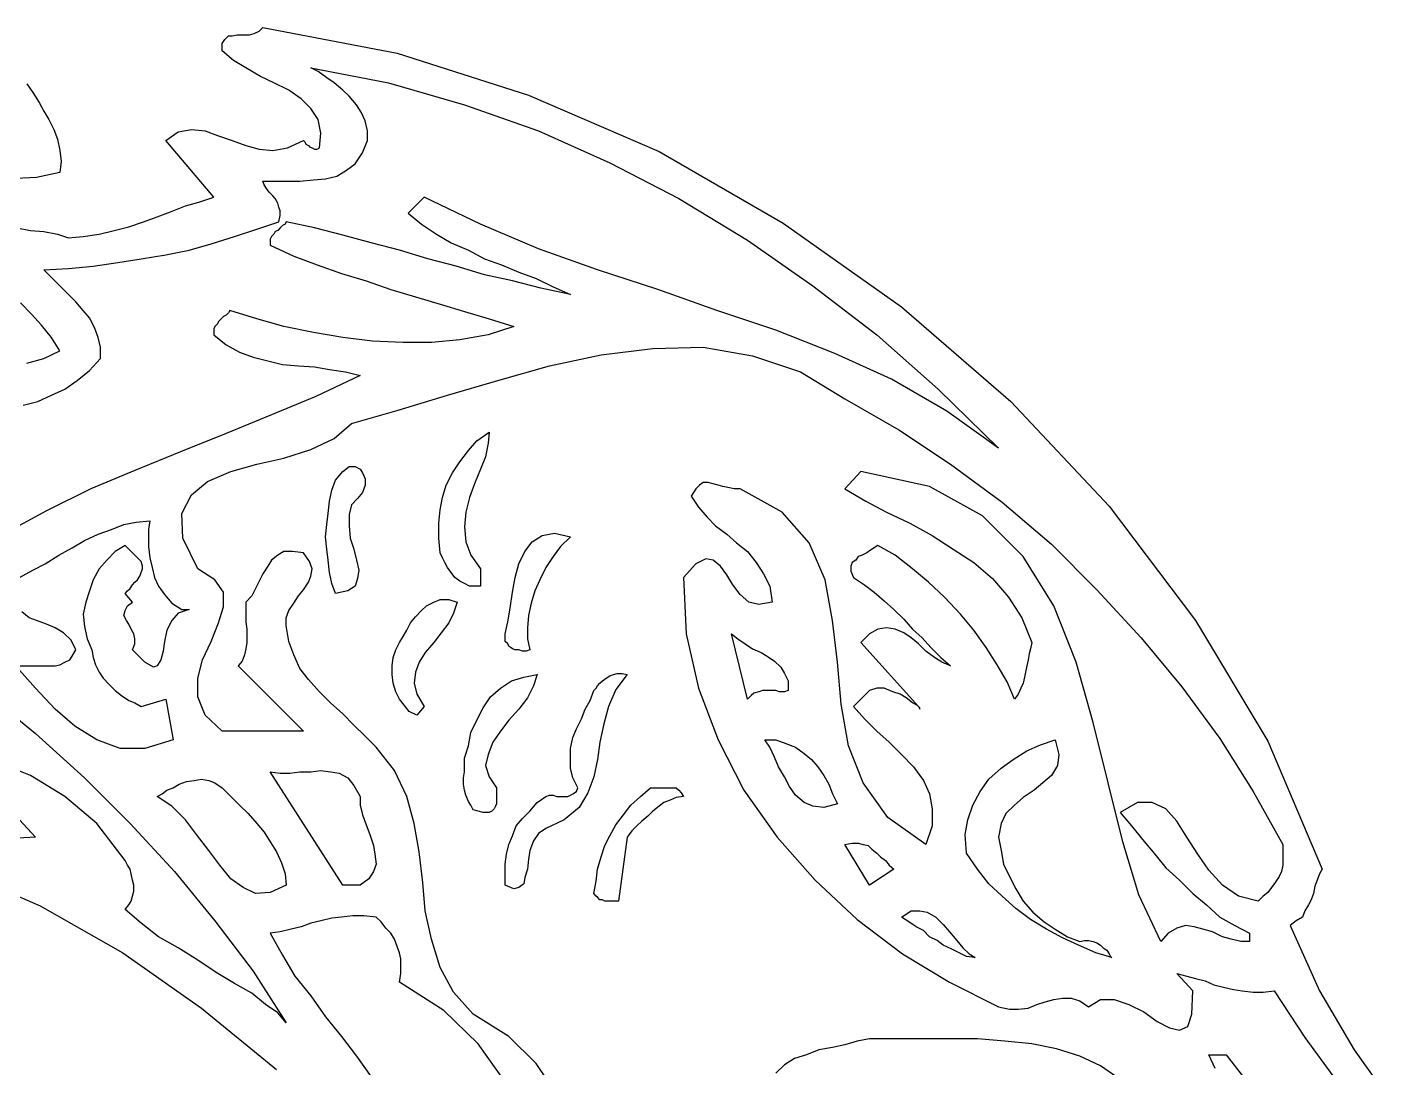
# Model space of a CAD drawing. Extents: x 0.04 to 7.12, y 0.03 to 7.63.
# Drawn here: x 3.526 to 4.637, y 6.141 to 6.986 of the extents above; entities that cross this region are included whole.
import ezdxf

# ---------------------------------------------------------------- set-up
doc = ezdxf.new("R2010")
doc.units = 0
doc.layers.add('1', color=7, linetype='Continuous')

msp = doc.modelspace()

# ---------------------------------------------------------------- linework, layer by layer
for points in [[(3.517, 6.823), (3.528, 6.821), (3.539, 6.82), (3.55, 6.818), (3.559, 6.815), (3.571, 6.816), (3.584, 6.818), (3.596, 6.821), (3.608, 6.824), (3.62, 6.828), (3.631, 6.832), (3.642, 6.836), (3.654, 6.841), (3.665, 6.844), (3.677, 6.848), (3.638, 6.894), (3.648, 6.901), (3.659, 6.903), (3.67, 6.902), (3.68, 6.898), (3.692, 6.894), (3.703, 6.89), (3.714, 6.887), (3.725, 6.886), (3.737, 6.888), (3.75, 6.894), (3.751, 6.893), (3.752, 6.891), (3.754, 6.89), (3.755, 6.889), (3.757, 6.888), (3.759, 6.887), (3.761, 6.887), (3.763, 6.888), (3.764, 6.9), (3.762, 6.911), (3.756, 6.92), (3.748, 6.928), (3.738, 6.935), (3.726, 6.941), (3.715, 6.946), (3.703, 6.953), (3.693, 6.959), (3.684, 6.967), (3.684, 6.973), (3.686, 6.976), (3.689, 6.979), (3.692, 6.979), (3.696, 6.98), (3.701, 6.98), (3.706, 6.98), (3.71, 6.981), (3.714, 6.983), (3.717, 6.986), (3.826, 6.965), (3.933, 6.931), (4.039, 6.885), (4.14, 6.827), (4.236, 6.759), (4.325, 6.682), (4.405, 6.597), (4.475, 6.504), (4.534, 6.406), (4.578, 6.302), (4.576, 6.298), (4.574, 6.293), (4.572, 6.288), (4.571, 6.282), (4.569, 6.277), (4.567, 6.273), (4.564, 6.268), (4.562, 6.263), (4.557, 6.26), (4.552, 6.256), (4.576, 6.203), (4.604, 6.155), (4.637, 6.109)], [(3.525, 6.94), (3.53, 6.933), (3.535, 6.925), (3.539, 6.918), (3.543, 6.911), (3.547, 6.903), (3.55, 6.895), (3.552, 6.886), (3.553, 6.877), (3.552, 6.868), (3.533, 6.864), (3.511, 6.863)], [(3.525, 6.713), (3.539, 6.717), (3.552, 6.723), (3.545, 6.734), (3.537, 6.744), (3.529, 6.753), (3.52, 6.762)], [(3.894, 6.546), (3.894, 6.532), (3.889, 6.532), (3.885, 6.532), (3.881, 6.534), (3.877, 6.536), (3.873, 6.539), (3.87, 6.543), (3.867, 6.547), (3.865, 6.551), (3.863, 6.555), (3.861, 6.559), (3.86, 6.571), (3.86, 6.583), (3.861, 6.594), (3.863, 6.604), (3.866, 6.614), (3.871, 6.624), (3.877, 6.633), (3.884, 6.642), (3.891, 6.65), (3.901, 6.657), (3.9, 6.648), (3.898, 6.637), (3.894, 6.627), (3.889, 6.615), (3.885, 6.604), (3.882, 6.592), (3.881, 6.58), (3.882, 6.568), (3.886, 6.557), (3.894, 6.546)], [(3.789, 6.598), (3.787, 6.59), (3.787, 6.581), (3.788, 6.571), (3.791, 6.562), (3.793, 6.553), (3.795, 6.545), (3.794, 6.538), (3.792, 6.532), (3.786, 6.528), (3.776, 6.526), (3.773, 6.534), (3.771, 6.543), (3.77, 6.553), (3.769, 6.562), (3.768, 6.572), (3.769, 6.582), (3.77, 6.591), (3.771, 6.601), (3.773, 6.61), (3.776, 6.618), (3.782, 6.625), (3.787, 6.629), (3.792, 6.629), (3.796, 6.627), (3.798, 6.624), (3.8, 6.619), (3.8, 6.614), (3.798, 6.608), (3.794, 6.603), (3.789, 6.598)], [(3.967, 6.572), (3.959, 6.564), (3.953, 6.556), (3.947, 6.547), (3.942, 6.537), (3.938, 6.528), (3.935, 6.518), (3.933, 6.508), (3.932, 6.498), (3.932, 6.489), (3.934, 6.48), (3.931, 6.479), (3.928, 6.479), (3.925, 6.48), (3.922, 6.48), (3.92, 6.481), (3.917, 6.483), (3.916, 6.485), (3.914, 6.487), (3.914, 6.49), (3.914, 6.493), (3.916, 6.503), (3.918, 6.514), (3.92, 6.527), (3.922, 6.539), (3.925, 6.55), (3.93, 6.56), (3.936, 6.568), (3.944, 6.573), (3.954, 6.575), (3.967, 6.572)], [(3.875, 6.519), (3.872, 6.51), (3.868, 6.502), (3.862, 6.494), (3.856, 6.486), (3.849, 6.478), (3.844, 6.47), (3.841, 6.462), (3.84, 6.453), (3.842, 6.444), (3.848, 6.434), (3.842, 6.427), (3.836, 6.43), (3.832, 6.435), (3.828, 6.44), (3.825, 6.446), (3.823, 6.453), (3.822, 6.46), (3.822, 6.467), (3.823, 6.474), (3.825, 6.48), (3.828, 6.486), (3.831, 6.491), (3.834, 6.496), (3.837, 6.502), (3.841, 6.507), (3.846, 6.512), (3.85, 6.516), (3.856, 6.519), (3.861, 6.521), (3.868, 6.521), (3.875, 6.519)], [(3.94, 6.46), (3.937, 6.451), (3.932, 6.441), (3.925, 6.432), (3.917, 6.423), (3.91, 6.414), (3.904, 6.405), (3.9, 6.395), (3.898, 6.386), (3.901, 6.377), (3.907, 6.368), (3.907, 6.365), (3.907, 6.362), (3.907, 6.36), (3.907, 6.357), (3.907, 6.355), (3.906, 6.353), (3.905, 6.351), (3.903, 6.349), (3.901, 6.348), (3.896, 6.348), (3.892, 6.349), (3.888, 6.35), (3.886, 6.354), (3.884, 6.357), (3.882, 6.362), (3.881, 6.366), (3.88, 6.371), (3.88, 6.376), (3.881, 6.381), (3.881, 6.392), (3.884, 6.402), (3.886, 6.413), (3.891, 6.423), (3.896, 6.433), (3.902, 6.442), (3.91, 6.449), (3.919, 6.455), (3.929, 6.458), (3.94, 6.46)], [(4.013, 6.46), (4.004, 6.448), (3.998, 6.434), (3.994, 6.42), (3.991, 6.405), (3.989, 6.391), (3.986, 6.377), (3.981, 6.364), (3.974, 6.352), (3.962, 6.342), (3.947, 6.335), (3.941, 6.331), (3.937, 6.325), (3.934, 6.317), (3.933, 6.31), (3.932, 6.302), (3.93, 6.295), (3.929, 6.29), (3.925, 6.287), (3.921, 6.286), (3.914, 6.289), (3.914, 6.298), (3.914, 6.306), (3.915, 6.314), (3.917, 6.322), (3.92, 6.329), (3.923, 6.337), (3.928, 6.343), (3.934, 6.349), (3.94, 6.356), (3.947, 6.361), (3.95, 6.362), (3.953, 6.362), (3.956, 6.361), (3.958, 6.361), (3.962, 6.361), (3.965, 6.361), (3.967, 6.362), (3.969, 6.363), (3.972, 6.365), (3.973, 6.368), (3.969, 6.376), (3.967, 6.384), (3.967, 6.393), (3.967, 6.4), (3.969, 6.409), (3.972, 6.416), (3.976, 6.424), (3.979, 6.432), (3.983, 6.439), (3.986, 6.447), (3.988, 6.449), (3.989, 6.451), (3.991, 6.453), (3.993, 6.455), (3.996, 6.457), (3.999, 6.459), (4.002, 6.46), (4.005, 6.461), (4.009, 6.461), (4.013, 6.46)], [(4.059, 6.361), (4.053, 6.36), (4.048, 6.358), (4.043, 6.356), (4.039, 6.353), (4.034, 6.349), (4.03, 6.345), (4.025, 6.341), (4.021, 6.337), (4.017, 6.333), (4.013, 6.328), (4.006, 6.276), (4.003, 6.276), (4, 6.276), (3.998, 6.276), (3.995, 6.276), (3.993, 6.277), (3.991, 6.277), (3.989, 6.279), (3.988, 6.28), (3.986, 6.282), (3.988, 6.292), (3.989, 6.302), (3.992, 6.312), (3.995, 6.321), (3.999, 6.329), (4.004, 6.338), (4.01, 6.346), (4.016, 6.354), (4.024, 6.361), (4.032, 6.368), (4.035, 6.368), (4.038, 6.368), (4.041, 6.368), (4.044, 6.368), (4.047, 6.368), (4.05, 6.368), (4.053, 6.368), (4.055, 6.366), (4.057, 6.364), (4.059, 6.361)], [(3.914, 6.129), (3.892, 6.16), (3.864, 6.187), (3.828, 6.21), (3.829, 6.217), (3.829, 6.222), (3.829, 6.229), (3.828, 6.234), (3.826, 6.239), (3.824, 6.245), (3.821, 6.25), (3.817, 6.254), (3.813, 6.259), (3.809, 6.263), (3.799, 6.264), (3.79, 6.264), (3.781, 6.263), (3.773, 6.262), (3.764, 6.26), (3.756, 6.258), (3.748, 6.255), (3.74, 6.253), (3.731, 6.251), (3.723, 6.25), (3.733, 6.232), (3.743, 6.215), (3.756, 6.199), (3.768, 6.182), (3.781, 6.166), (3.793, 6.15), (3.805, 6.133)], [(4.491, 6.14), (4.486, 6.151), (4.5, 6.151)], [(4.5, 6.151), (4.527, 6.116)]]:
    msp.add_lwpolyline(points)
at = {"layer": '1'}
for points in [[(3.522, 6.679), (3.534, 6.682), (3.545, 6.687), (3.556, 6.692), (3.566, 6.699), (3.576, 6.707), (3.585, 6.717), (3.585, 6.726), (3.583, 6.734), (3.58, 6.742), (3.576, 6.75), (3.571, 6.756), (3.565, 6.763), (3.558, 6.77), (3.552, 6.776), (3.546, 6.782), (3.539, 6.789), (3.559, 6.79), (3.579, 6.792), (3.599, 6.795), (3.618, 6.798), (3.638, 6.801), (3.657, 6.805), (3.675, 6.81), (3.694, 6.816), (3.712, 6.822), (3.73, 6.828), (3.731, 6.833), (3.731, 6.837), (3.73, 6.84), (3.729, 6.843), (3.727, 6.847), (3.725, 6.849), (3.722, 6.852), (3.72, 6.855), (3.718, 6.858), (3.717, 6.861), (3.726, 6.861), (3.737, 6.861), (3.747, 6.861), (3.758, 6.862), (3.768, 6.863), (3.777, 6.865), (3.785, 6.87), (3.792, 6.875), (3.798, 6.884), (3.802, 6.894), (3.802, 6.902), (3.8, 6.91), (3.797, 6.917), (3.793, 6.923), (3.787, 6.93), (3.782, 6.935), (3.775, 6.941), (3.769, 6.945), (3.762, 6.95), (3.756, 6.953), (3.819, 6.941), (3.881, 6.923), (3.941, 6.902), (3.999, 6.876), (4.055, 6.847), (4.111, 6.813), (4.164, 6.776), (4.216, 6.736), (4.266, 6.692), (4.315, 6.644)], [(4.315, 6.644), (4.273, 6.674), (4.228, 6.7), (4.182, 6.721), (4.134, 6.74), (4.086, 6.756), (4.038, 6.773), (3.989, 6.789), (3.941, 6.806), (3.894, 6.826), (3.848, 6.848), (3.835, 6.835), (3.846, 6.826), (3.858, 6.818), (3.87, 6.811), (3.884, 6.805), (3.897, 6.798), (3.911, 6.793), (3.925, 6.787), (3.939, 6.782), (3.953, 6.775), (3.967, 6.769), (3.943, 6.774), (3.92, 6.78), (3.897, 6.785), (3.874, 6.792), (3.851, 6.798), (3.828, 6.805), (3.805, 6.811), (3.782, 6.817), (3.759, 6.823), (3.736, 6.828), (3.735, 6.826), (3.733, 6.825), (3.731, 6.823), (3.729, 6.821), (3.727, 6.82), (3.726, 6.818), (3.724, 6.816), (3.723, 6.814), (3.723, 6.812), (3.723, 6.809), (3.742, 6.8), (3.761, 6.793), (3.781, 6.786), (3.801, 6.78), (3.821, 6.773), (3.841, 6.767), (3.861, 6.761), (3.881, 6.755), (3.901, 6.749), (3.921, 6.743), (3.9, 6.736), (3.877, 6.732), (3.854, 6.73), (3.831, 6.73), (3.806, 6.731), (3.782, 6.734), (3.758, 6.738), (3.734, 6.743), (3.712, 6.749), (3.69, 6.756), (3.689, 6.754), (3.687, 6.752), (3.685, 6.751), (3.683, 6.749), (3.681, 6.747), (3.68, 6.745), (3.678, 6.743), (3.677, 6.741), (3.677, 6.739), (3.677, 6.736), (3.687, 6.728), (3.698, 6.722), (3.709, 6.718), (3.721, 6.715), (3.733, 6.712), (3.746, 6.711), (3.759, 6.71), (3.771, 6.708), (3.784, 6.706), (3.796, 6.703), (3.76, 6.686), (3.724, 6.671), (3.687, 6.656), (3.65, 6.641), (3.613, 6.626), (3.577, 6.611), (3.541, 6.593), (3.506, 6.574)], [(3.956, 6.119), (3.939, 6.144), (3.917, 6.166), (3.888, 6.184), (3.872, 6.202), (3.861, 6.222), (3.854, 6.245), (3.849, 6.268), (3.847, 6.291), (3.844, 6.316), (3.84, 6.339), (3.834, 6.361), (3.824, 6.382), (3.809, 6.401), (3.8, 6.41), (3.791, 6.419), (3.782, 6.428), (3.772, 6.437), (3.763, 6.446), (3.754, 6.456), (3.747, 6.465), (3.742, 6.476), (3.738, 6.487), (3.736, 6.5), (3.736, 6.506), (3.738, 6.512), (3.742, 6.518), (3.746, 6.524), (3.75, 6.529), (3.754, 6.535), (3.756, 6.54), (3.757, 6.546), (3.755, 6.552), (3.75, 6.559), (3.741, 6.56), (3.734, 6.56), (3.729, 6.557), (3.724, 6.553), (3.721, 6.548), (3.717, 6.542), (3.714, 6.536), (3.711, 6.53), (3.708, 6.524), (3.703, 6.519), (3.703, 6.514), (3.703, 6.508), (3.703, 6.503), (3.704, 6.497), (3.704, 6.491), (3.704, 6.486), (3.703, 6.481), (3.702, 6.476), (3.7, 6.471), (3.697, 6.467), (3.75, 6.414), (3.684, 6.414), (3.67, 6.427), (3.664, 6.442), (3.664, 6.457), (3.668, 6.472), (3.675, 6.487), (3.681, 6.502), (3.685, 6.515), (3.685, 6.527), (3.678, 6.537), (3.664, 6.546), (3.652, 6.571), (3.651, 6.591), (3.659, 6.606), (3.672, 6.617), (3.691, 6.625), (3.712, 6.631), (3.734, 6.636), (3.756, 6.643), (3.775, 6.652), (3.789, 6.664), (3.827, 6.675), (3.867, 6.687), (3.908, 6.699), (3.95, 6.711), (3.992, 6.72), (4.034, 6.725), (4.075, 6.726), (4.115, 6.719), (4.154, 6.706), (4.19, 6.684), (4.234, 6.659), (4.276, 6.631), (4.318, 6.6), (4.358, 6.566), (4.395, 6.529), (4.431, 6.49), (4.464, 6.45), (4.495, 6.408), (4.522, 6.365), (4.546, 6.322)], [(4.546, 6.322), (4.546, 6.316), (4.546, 6.311), (4.546, 6.305), (4.545, 6.3), (4.543, 6.296), (4.54, 6.291), (4.537, 6.287), (4.534, 6.283), (4.53, 6.28), (4.526, 6.276), (4.51, 6.28), (4.497, 6.289), (4.486, 6.301), (4.477, 6.314), (4.468, 6.328), (4.46, 6.341), (4.451, 6.351), (4.44, 6.356), (4.428, 6.356), (4.414, 6.348), (4.423, 6.337), (4.432, 6.326), (4.442, 6.314), (4.451, 6.303), (4.462, 6.293), (4.473, 6.282), (4.484, 6.273), (4.495, 6.263), (4.507, 6.256), (4.519, 6.25), (4.519, 6.243), (4.512, 6.243), (4.504, 6.245), (4.497, 6.247), (4.489, 6.251), (4.481, 6.253), (4.474, 6.255), (4.467, 6.256), (4.46, 6.254), (4.453, 6.25), (4.447, 6.243), (4.429, 6.281), (4.416, 6.324), (4.404, 6.372), (4.392, 6.421), (4.378, 6.47), (4.36, 6.516), (4.335, 6.556), (4.302, 6.589), (4.259, 6.613), (4.203, 6.625), (4.19, 6.611), (4.207, 6.601), (4.224, 6.592), (4.243, 6.583), (4.261, 6.573), (4.278, 6.562), (4.295, 6.551), (4.31, 6.538), (4.323, 6.523), (4.334, 6.506), (4.342, 6.486), (4.341, 6.481), (4.34, 6.477), (4.339, 6.472), (4.338, 6.467), (4.337, 6.462), (4.336, 6.458), (4.335, 6.453), (4.333, 6.449), (4.331, 6.444), (4.328, 6.44), (4.322, 6.454), (4.314, 6.468), (4.305, 6.482), (4.295, 6.496), (4.284, 6.509), (4.271, 6.523), (4.258, 6.535), (4.245, 6.546), (4.231, 6.557), (4.217, 6.565), (4.214, 6.563), (4.211, 6.561), (4.208, 6.559), (4.204, 6.557), (4.201, 6.556), (4.199, 6.553), (4.196, 6.551), (4.195, 6.548), (4.195, 6.544), (4.197, 6.539), (4.206, 6.533), (4.214, 6.527), (4.222, 6.52), (4.23, 6.513), (4.238, 6.505), (4.245, 6.497), (4.253, 6.49), (4.26, 6.482), (4.268, 6.474), (4.276, 6.467), (4.269, 6.47), (4.263, 6.474), (4.256, 6.479), (4.25, 6.485), (4.244, 6.49), (4.238, 6.494), (4.231, 6.497), (4.224, 6.498), (4.217, 6.497), (4.21, 6.493), (4.203, 6.486), (4.25, 6.434), (4.251, 6.432), (4.251, 6.433), (4.249, 6.435), (4.245, 6.437), (4.24, 6.441), (4.235, 6.444), (4.229, 6.446), (4.222, 6.449), (4.216, 6.449), (4.21, 6.447), (4.197, 6.434), (4.206, 6.424), (4.216, 6.414), (4.226, 6.405), (4.236, 6.395), (4.246, 6.385), (4.254, 6.374), (4.259, 6.363), (4.261, 6.351), (4.261, 6.337), (4.256, 6.322), (4.225, 6.344), (4.205, 6.372), (4.193, 6.402), (4.187, 6.436), (4.184, 6.47), (4.18, 6.504), (4.174, 6.537), (4.161, 6.567), (4.139, 6.592), (4.105, 6.611), (4.1, 6.611), (4.095, 6.612), (4.091, 6.613), (4.087, 6.614), (4.083, 6.615), (4.079, 6.616), (4.075, 6.616), (4.072, 6.614), (4.069, 6.611), (4.065, 6.605), (4.071, 6.596), (4.078, 6.588), (4.085, 6.581), (4.094, 6.574), (4.102, 6.567), (4.111, 6.56), (4.118, 6.551), (4.124, 6.542), (4.129, 6.532), (4.131, 6.519), (4.12, 6.517), (4.112, 6.519), (4.105, 6.525), (4.099, 6.533), (4.094, 6.541), (4.089, 6.548), (4.083, 6.553), (4.077, 6.554), (4.069, 6.55), (4.059, 6.539), (4.061, 6.493), (4.071, 6.449), (4.087, 6.407), (4.108, 6.366), (4.135, 6.328), (4.166, 6.293), (4.2, 6.261), (4.237, 6.233), (4.275, 6.21), (4.315, 6.19), (4.324, 6.188), (4.331, 6.188), (4.339, 6.189), (4.346, 6.192), (4.353, 6.194), (4.36, 6.196), (4.367, 6.197), (4.374, 6.197), (4.381, 6.195), (4.388, 6.19), (4.398, 6.196), (4.409, 6.196), (4.421, 6.192), (4.433, 6.186), (4.444, 6.178), (4.454, 6.173), (4.462, 6.171), (4.469, 6.174), (4.472, 6.184), (4.473, 6.203), (4.46, 6.217), (4.468, 6.215), (4.475, 6.213), (4.483, 6.211), (4.49, 6.208), (4.498, 6.206), (4.506, 6.204), (4.513, 6.203), (4.522, 6.202), (4.53, 6.202), (4.539, 6.203), (4.564, 6.165), (4.592, 6.127)], [(3.625, 6.585), (3.624, 6.578), (3.624, 6.571), (3.624, 6.564), (3.625, 6.555), (3.627, 6.547), (3.629, 6.539), (3.632, 6.532), (3.637, 6.525), (3.643, 6.518), (3.651, 6.513), (3.657, 6.513), (3.648, 6.51), (3.643, 6.504), (3.639, 6.496), (3.637, 6.487), (3.636, 6.479), (3.634, 6.472), (3.631, 6.467), (3.628, 6.466), (3.621, 6.47), (3.611, 6.48), (3.613, 6.485), (3.613, 6.489), (3.612, 6.493), (3.61, 6.497), (3.608, 6.501), (3.606, 6.504), (3.604, 6.508), (3.605, 6.512), (3.607, 6.516), (3.611, 6.519), (3.605, 6.526), (3.607, 6.528), (3.609, 6.53), (3.611, 6.533), (3.613, 6.535), (3.615, 6.537), (3.617, 6.54), (3.618, 6.543), (3.619, 6.546), (3.619, 6.548), (3.618, 6.552), (3.605, 6.565), (3.597, 6.56), (3.59, 6.553), (3.584, 6.546), (3.579, 6.537), (3.576, 6.528), (3.573, 6.519), (3.571, 6.509), (3.572, 6.499), (3.574, 6.489), (3.578, 6.48), (3.579, 6.474), (3.581, 6.468), (3.584, 6.462), (3.587, 6.457), (3.592, 6.452), (3.597, 6.447), (3.602, 6.443), (3.608, 6.439), (3.613, 6.437), (3.618, 6.434), (3.638, 6.44), (3.644, 6.407), (3.621, 6.4), (3.601, 6.4), (3.582, 6.407), (3.564, 6.418), (3.548, 6.432), (3.532, 6.449), (3.517, 6.466)], [(3.519, 6.539), (3.53, 6.545), (3.54, 6.55), (3.551, 6.557), (3.562, 6.563), (3.572, 6.569), (3.583, 6.574), (3.594, 6.578), (3.604, 6.582), (3.614, 6.584), (3.625, 6.585)], [(3.517, 6.467), (3.526, 6.467), (3.53, 6.467), (3.535, 6.467), (3.539, 6.467), (3.544, 6.467), (3.548, 6.467), (3.552, 6.468), (3.556, 6.47), (3.56, 6.472), (3.562, 6.475), (3.565, 6.48), (3.561, 6.488), (3.555, 6.494), (3.548, 6.498), (3.541, 6.501), (3.533, 6.504), (3.527, 6.506), (3.521, 6.511)], [(4.144, 6.447), (4.141, 6.446), (4.137, 6.446), (4.134, 6.447), (4.13, 6.447), (4.126, 6.447), (4.123, 6.447), (4.12, 6.446), (4.116, 6.445), (4.114, 6.443), (4.111, 6.44), (4.098, 6.493), (4.103, 6.489), (4.109, 6.485), (4.115, 6.481), (4.122, 6.478), (4.127, 6.475), (4.133, 6.471), (4.138, 6.466), (4.141, 6.461), (4.144, 6.455), (4.144, 6.447)], [(3.492, 6.445), (3.532, 6.412), (3.572, 6.376), (3.609, 6.339), (3.645, 6.3), (3.678, 6.26), (3.709, 6.219), (3.736, 6.177), (3.729, 6.185), (3.719, 6.192), (3.708, 6.201), (3.694, 6.209), (3.679, 6.218), (3.664, 6.228), (3.648, 6.238), (3.632, 6.247), (3.618, 6.258), (3.605, 6.269), (3.608, 6.273), (3.61, 6.276), (3.611, 6.28), (3.612, 6.284), (3.612, 6.289), (3.611, 6.293), (3.61, 6.298), (3.609, 6.302), (3.607, 6.305), (3.605, 6.309), (3.582, 6.339), (3.556, 6.361), (3.528, 6.378), (3.498, 6.39)], [(4.184, 6.355), (4.173, 6.352), (4.164, 6.353), (4.157, 6.356), (4.15, 6.362), (4.145, 6.369), (4.141, 6.377), (4.136, 6.385), (4.133, 6.393), (4.129, 6.401), (4.125, 6.407), (4.134, 6.407), (4.142, 6.404), (4.15, 6.401), (4.157, 6.396), (4.163, 6.391), (4.168, 6.385), (4.173, 6.378), (4.177, 6.371), (4.18, 6.363), (4.184, 6.355)], [(4.361, 6.407), (4.364, 6.395), (4.363, 6.386), (4.358, 6.378), (4.351, 6.372), (4.344, 6.366), (4.335, 6.36), (4.328, 6.354), (4.321, 6.347), (4.317, 6.339), (4.315, 6.328), (4.317, 6.317), (4.319, 6.306), (4.324, 6.296), (4.329, 6.286), (4.335, 6.276), (4.343, 6.267), (4.352, 6.259), (4.361, 6.253), (4.371, 6.247), (4.381, 6.243), (4.385, 6.244), (4.388, 6.244), (4.392, 6.243), (4.395, 6.242), (4.398, 6.24), (4.4, 6.238), (4.403, 6.236), (4.405, 6.233), (4.406, 6.231), (4.407, 6.23), (4.394, 6.234), (4.38, 6.24), (4.367, 6.246), (4.354, 6.253), (4.341, 6.261), (4.329, 6.27), (4.318, 6.28), (4.307, 6.29), (4.298, 6.302), (4.289, 6.315), (4.288, 6.33), (4.29, 6.342), (4.294, 6.354), (4.3, 6.365), (4.307, 6.375), (4.317, 6.384), (4.327, 6.391), (4.338, 6.398), (4.349, 6.403), (4.361, 6.407)], [(3.532, 6.328), (3.518, 6.327), (3.506, 6.33), (3.495, 6.335), (3.484, 6.341), (3.474, 6.348), (3.464, 6.353), (3.454, 6.355), (3.444, 6.354), (3.432, 6.348), (3.421, 6.335), (3.368, 6.388), (3.385, 6.383), (3.402, 6.379), (3.419, 6.375), (3.437, 6.372), (3.455, 6.369), (3.472, 6.365), (3.488, 6.359), (3.504, 6.351), (3.519, 6.342), (3.532, 6.328)], [(3.796, 6.361), (3.796, 6.354), (3.798, 6.346), (3.801, 6.338), (3.804, 6.33), (3.807, 6.321), (3.808, 6.314), (3.809, 6.306), (3.807, 6.3), (3.803, 6.294), (3.796, 6.289), (3.782, 6.289), (3.723, 6.381), (3.731, 6.38), (3.739, 6.38), (3.747, 6.381), (3.756, 6.381), (3.764, 6.382), (3.772, 6.381), (3.779, 6.38), (3.786, 6.376), (3.791, 6.37), (3.796, 6.361)], [(3.736, 6.289), (3.723, 6.283), (3.711, 6.282), (3.701, 6.287), (3.691, 6.294), (3.682, 6.305), (3.673, 6.317), (3.663, 6.33), (3.654, 6.342), (3.643, 6.353), (3.631, 6.361), (3.635, 6.363), (3.639, 6.366), (3.644, 6.368), (3.649, 6.371), (3.655, 6.373), (3.661, 6.374), (3.667, 6.375), (3.673, 6.374), (3.678, 6.372), (3.684, 6.368), (3.691, 6.361), (3.698, 6.354), (3.705, 6.347), (3.712, 6.339), (3.718, 6.332), (3.723, 6.324), (3.728, 6.316), (3.732, 6.307), (3.735, 6.298), (3.736, 6.289)], [(4.23, 6.302), (4.21, 6.289), (4.19, 6.322), (4.196, 6.323), (4.201, 6.323), (4.205, 6.322), (4.209, 6.321), (4.212, 6.318), (4.216, 6.315), (4.219, 6.312), (4.223, 6.309), (4.226, 6.305), (4.23, 6.302)], [(3.467, 6.302), (3.536, 6.272), (3.603, 6.234), (3.667, 6.189), (3.728, 6.139)], [(4.296, 6.23), (4.289, 6.231), (4.283, 6.234), (4.277, 6.237), (4.27, 6.24), (4.265, 6.244), (4.259, 6.247), (4.254, 6.252), (4.248, 6.255), (4.242, 6.259), (4.236, 6.263), (4.244, 6.268), (4.251, 6.268), (4.257, 6.267), (4.264, 6.263), (4.27, 6.257), (4.275, 6.251), (4.281, 6.244), (4.286, 6.238), (4.291, 6.233), (4.296, 6.23)], [(4.414, 6.131), (4.398, 6.142), (4.381, 6.15), (4.362, 6.156), (4.342, 6.16), (4.32, 6.162), (4.298, 6.164), (4.276, 6.164), (4.254, 6.164), (4.232, 6.164), (4.21, 6.164), (4.2, 6.162), (4.19, 6.159), (4.18, 6.157), (4.169, 6.155), (4.159, 6.151), (4.149, 6.148), (4.141, 6.143), (4.134, 6.136)]]:
    msp.add_lwpolyline(points, dxfattribs=at)

doc.saveas('drawing.dxf')
